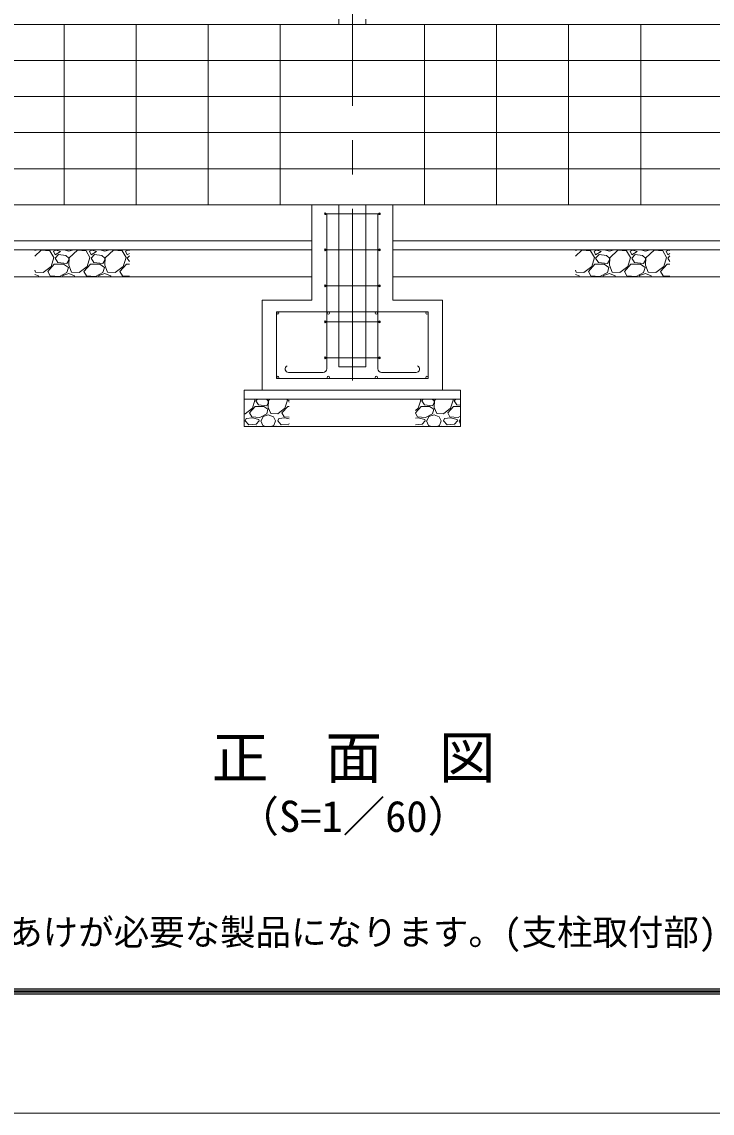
# Model space of a CAD drawing. Units: millimetres at full size, with parts at other scales. Extents: x -12600 to 12600, y -8910 to 8910.
# Drawn here: x -9274 to -5443, y -8910 to -2853 of the extents above; entities that cross this region are included whole.
import ezdxf
from ezdxf.enums import TextEntityAlignment as Align

# ---------------------------------------------------------------- set-up
doc = ezdxf.new("R2010")
doc.units = ezdxf.units.MM
doc.header["$LTSCALE"] = 30
doc.linetypes.add('USER1', pattern=[50.8, 31.75, -6.35, 6.35, -6.35])
for name, color, linetype, lineweight in [('0-0_D-STR1', 1, 'Continuous', 18), ('0-1_D-BMK', 2, 'USER1', 13), ('0-3_D-BGD', 7, 'Continuous', 18), ('0-4_D-STR3', 3, 'Continuous', 13), ('0-7_D-DCR-HCH', 7, 'Continuous', 13), ('0-A_D-TTL-TXT', 7, 'Continuous', 13), ('0-B_D-STR4', 7, 'Continuous', 18), ('0-C_D-TTL', 7, 'Continuous', 18)]:
    doc.layers.add(name, color=color, linetype=linetype, lineweight=lineweight)
doc.styles.add('ＭＳ ゴシック', font='')
doc.styles.get('ＭＳ ゴシック').set_extended_font_data('MS Gothic')

msp = doc.modelspace()

# ---------------------------------------------------------------- linework, layer by layer
at = {"layer": '0-0_D-STR1'}
for p, q in [((-7515.02, -2838.32), (-7515.02, -2868.32)), ((-7365.02, -2868.32), (-7365.02, -2838.32))]:
    msp.add_line(p, q, dxfattribs=at)
msp.add_lwpolyline([(-7515.02, -3868.32), (-7515.02, -4768.32), (-7365.02, -4768.32), (-7365.02, -3868.32)], dxfattribs=at)
at = {"layer": '0-1_D-BMK'}
msp.add_line((-7440.02, -4843.32), (-7440.02, 4340.47), dxfattribs=at)
at = {"layer": '0-3_D-BGD'}
for p, q in [((-3690.02, -2868.32), (-10640.02, -2868.32)), ((-9040.02, -2868.32), (-9040.02, -3868.32)), ((-8640.02, -2868.32), (-8640.02, -3868.32)), ((-8240.02, -2868.32), (-8240.02, -3868.32)), ((-7840.02, -2868.32), (-7840.02, -3868.32)), ((-7040.02, -2868.32), (-7040.02, -3868.32)), ((-6640.02, -2868.32), (-6640.02, -3868.32)), ((-6240.02, -2868.32), (-6240.02, -3868.32)), ((-5840.02, -2868.32), (-5840.02, -3868.32)), ((-3690.02, -3068.32), (-10640.02, -3068.32)), ((-3690.02, -3268.32), (-10640.02, -3268.32)), ((-3690.02, -3468.32), (-10640.02, -3468.32)), ((-3690.02, -3668.32), (-10640.02, -3668.32)), ((-3690.02, -3868.32), (-11165.02, -3868.32)), ((-7665.02, -4068.32), (-10215.02, -4068.32)), ((-7665.02, -4118.32), (-10215.02, -4118.32)), ((-4665.02, -4068.32), (-7215.02, -4068.32)), ((-4665.02, -4118.32), (-7215.02, -4118.32)), ((-7665.02, -4268.32), (-10215.02, -4268.32)), ((-4665.02, -4268.32), (-7215.02, -4268.32))]:
    msp.add_line(p, q, dxfattribs=at)
at = {"layer": '0-4_D-STR3'}
for p, q in [((-7290.02, -3918.41), (-7590.02, -3918.41)), ((-7582.02, -4778.74), (-7582.02, -3918.41)), ((-7440.02, -3918.41), (-7440.02, -4798.74)), ((-7298.02, -4778.74), (-7298.02, -3918.41)), ((-7290.02, -4118.41), (-7590.02, -4118.41)), ((-7290.02, -4318.41), (-7590.02, -4318.41)), ((-7020.02, -4463.32), (-7860.02, -4463.32)), ((-7860.02, -4833.32), (-7860.02, -4463.32)), ((-7020.02, -4833.32), (-7020.02, -4463.32)), ((-7290.02, -4518.41), (-7590.02, -4518.41)), ((-7290.02, -4718.41), (-7590.02, -4718.41)), ((-7020.02, -4833.32), (-7860.02, -4833.32)), ((-7602.02, -4798.74), (-7795.03, -4798.74)), ((-7278.02, -4798.74), (-7085.01, -4798.74))]:
    msp.add_line(p, q, dxfattribs=at)
for centre, radius in [((-7590.02, -3918.41), 5), ((-7290.02, -3918.41), 5), ((-7590.02, -4118.41), 5), ((-7290.02, -4118.41), 5), ((-7590.02, -4318.41), 5), ((-7290.02, -4318.41), 5), ((-7853.52, -4469.82), 6.5), ((-7573.52, -4469.82), 6.5), ((-7306.52, -4469.82), 6.5), ((-7026.52, -4469.82), 6.5), ((-7590.02, -4518.41), 5), ((-7290.02, -4518.41), 5), ((-7590.02, -4718.41), 5), ((-7290.02, -4718.41), 5), ((-7853.52, -4826.82), 6.5), ((-7573.52, -4826.82), 6.5), ((-7306.52, -4826.82), 6.5), ((-7026.52, -4826.82), 6.5)]:
    msp.add_circle(centre, radius, dxfattribs=at)
for centre, radius, start, end in [((-7794.21, -4780.08), 18.68, 111.66589, 272.52545), ((-7602.02, -4778.74), 20, 270, 0), ((-7278.02, -4778.74), 20, 180, 270), ((-7085.84, -4780.08), 18.68, 267.47455, 68.33411)]:
    msp.add_arc(centre, radius, start, end, dxfattribs=at)
at = {"layer": '0-7_D-DCR-HCH'}
for p, q in [((-9202.52, -4123.15), (-9186.1, -4118.32)), ((-9041.77, -4118.32), (-9013.94, -4126.5)), ((-9013.94, -4126.5), (-8986.1, -4118.32)), ((-8841.77, -4118.32), (-8813.94, -4126.5)), ((-8813.94, -4126.5), (-8786.1, -4118.32)), ((-6202.52, -4123.15), (-6186.1, -4118.32)), ((-6041.77, -4118.32), (-6013.94, -4126.5)), ((-6013.94, -4126.5), (-5986.1, -4118.32)), ((-5841.77, -4118.32), (-5813.94, -4126.5)), ((-5813.94, -4126.5), (-5786.1, -4118.32)), ((-9165.94, -4120.5), (-9202.52, -4153.91)), ((-9117.94, -4124.5), (-9165.94, -4120.5)), ((-9095.94, -4160.5), (-9117.94, -4124.5)), ((-9111.94, -4210.5), (-9095.94, -4160.5)), ((-9083.94, -4120.5), (-9097.94, -4126.5)), ((-9097.94, -4126.5), (-9089.94, -4146.5)), ((-9089.94, -4146.5), (-9059.94, -4128.5)), ((-9069.94, -4144.5), (-9089.94, -4164.5)), ((-9089.94, -4164.5), (-9073.94, -4188.5)), ((-9059.94, -4128.5), (-9083.94, -4120.5)), ((-9029.94, -4150.5), (-9069.94, -4144.5)), ((-9013.94, -4164.5), (-9029.94, -4150.5)), ((-9023.94, -4194.5), (-9013.94, -4176.5)), ((-9011.94, -4162.5), (-9013.94, -4204.5)), ((-9013.94, -4176.5), (-9013.94, -4164.5)), ((-8965.94, -4120.5), (-9011.94, -4162.5)), ((-8917.94, -4124.5), (-8965.94, -4120.5)), ((-8895.94, -4160.5), (-8917.94, -4124.5)), ((-8911.94, -4210.5), (-8895.94, -4160.5)), ((-8883.94, -4120.5), (-8897.94, -4126.5)), ((-8897.94, -4126.5), (-8889.94, -4146.5)), ((-8889.94, -4146.5), (-8859.94, -4128.5)), ((-8869.94, -4144.5), (-8889.94, -4164.5)), ((-8889.94, -4164.5), (-8873.94, -4188.5)), ((-8859.94, -4128.5), (-8883.94, -4120.5)), ((-8829.94, -4150.5), (-8869.94, -4144.5)), ((-8813.94, -4164.5), (-8829.94, -4150.5)), ((-8823.94, -4194.5), (-8813.94, -4176.5)), ((-8811.94, -4162.5), (-8813.94, -4204.5)), ((-8813.94, -4176.5), (-8813.94, -4164.5)), ((-8765.94, -4120.5), (-8811.94, -4162.5)), ((-8717.94, -4124.5), (-8765.94, -4120.5)), ((-8695.94, -4160.5), (-8717.94, -4124.5)), ((-8711.94, -4210.5), (-8695.94, -4160.5)), ((-8683.94, -4120.5), (-8697.94, -4126.5)), ((-8697.94, -4126.5), (-8689.94, -4146.5)), ((-8689.94, -4146.5), (-8677.52, -4139.05)), ((-8677.52, -4152.09), (-8689.94, -4164.5)), ((-8689.94, -4164.5), (-8677.52, -4183.12)), ((-8677.52, -4122.64), (-8683.94, -4120.5)), ((-6165.94, -4120.5), (-6202.52, -4153.91)), ((-6117.94, -4124.5), (-6165.94, -4120.5)), ((-6095.94, -4160.5), (-6117.94, -4124.5)), ((-6111.94, -4210.5), (-6095.94, -4160.5)), ((-6083.94, -4120.5), (-6097.94, -4126.5)), ((-6097.94, -4126.5), (-6089.94, -4146.5)), ((-6089.94, -4146.5), (-6059.94, -4128.5)), ((-6069.94, -4144.5), (-6089.94, -4164.5)), ((-6089.94, -4164.5), (-6073.94, -4188.5)), ((-6059.94, -4128.5), (-6083.94, -4120.5)), ((-6029.94, -4150.5), (-6069.94, -4144.5)), ((-6013.94, -4164.5), (-6029.94, -4150.5)), ((-6023.94, -4194.5), (-6013.94, -4176.5)), ((-6011.94, -4162.5), (-6013.94, -4204.5)), ((-6013.94, -4176.5), (-6013.94, -4164.5)), ((-5965.94, -4120.5), (-6011.94, -4162.5)), ((-5917.94, -4124.5), (-5965.94, -4120.5)), ((-5895.94, -4160.5), (-5917.94, -4124.5)), ((-5911.94, -4210.5), (-5895.94, -4160.5)), ((-5883.94, -4120.5), (-5897.94, -4126.5)), ((-5897.94, -4126.5), (-5889.94, -4146.5)), ((-5889.94, -4146.5), (-5859.94, -4128.5)), ((-5869.94, -4144.5), (-5889.94, -4164.5)), ((-5889.94, -4164.5), (-5873.94, -4188.5)), ((-5859.94, -4128.5), (-5883.94, -4120.5)), ((-5829.94, -4150.5), (-5869.94, -4144.5)), ((-5813.94, -4164.5), (-5829.94, -4150.5)), ((-5823.94, -4194.5), (-5813.94, -4176.5)), ((-5811.94, -4162.5), (-5813.94, -4204.5)), ((-5813.94, -4176.5), (-5813.94, -4164.5)), ((-5765.94, -4120.5), (-5811.94, -4162.5)), ((-5717.94, -4124.5), (-5765.94, -4120.5)), ((-5695.94, -4160.5), (-5717.94, -4124.5)), ((-5711.94, -4210.5), (-5695.94, -4160.5)), ((-5683.94, -4120.5), (-5697.94, -4126.5)), ((-5697.94, -4126.5), (-5689.94, -4146.5)), ((-5689.94, -4146.5), (-5677.52, -4139.05)), ((-5677.52, -4152.09), (-5689.94, -4164.5)), ((-5689.94, -4164.5), (-5677.52, -4183.12)), ((-5677.52, -4122.64), (-5683.94, -4120.5)), ((-9202.52, -4231.61), (-9197.94, -4242.5)), ((-9129.94, -4238.5), (-9093.94, -4198.5)), ((-9115.94, -4262.5), (-9129.94, -4238.5)), ((-9093.94, -4198.5), (-9041.94, -4198.5)), ((-9073.94, -4188.5), (-9023.94, -4194.5)), ((-9041.94, -4198.5), (-9015.94, -4216.5)), ((-9015.94, -4216.5), (-9023.94, -4244.5)), ((-9013.94, -4204.5), (-8997.94, -4242.5)), ((-8955.94, -4244.5), (-8911.94, -4210.5)), ((-8929.94, -4238.5), (-8893.94, -4198.5)), ((-8915.94, -4262.5), (-8929.94, -4238.5)), ((-8893.94, -4198.5), (-8841.94, -4198.5)), ((-8873.94, -4188.5), (-8823.94, -4194.5)), ((-8841.94, -4198.5), (-8815.94, -4216.5)), ((-8815.94, -4216.5), (-8823.94, -4244.5)), ((-8813.94, -4204.5), (-8797.94, -4242.5)), ((-8755.94, -4244.5), (-8711.94, -4210.5)), ((-8729.94, -4238.5), (-8693.94, -4198.5)), ((-8715.94, -4262.5), (-8729.94, -4238.5)), ((-8693.94, -4198.5), (-8677.52, -4198.5)), ((-6202.52, -4231.61), (-6197.94, -4242.5)), ((-6129.94, -4238.5), (-6093.94, -4198.5)), ((-6115.94, -4262.5), (-6129.94, -4238.5)), ((-6093.94, -4198.5), (-6041.94, -4198.5)), ((-6073.94, -4188.5), (-6023.94, -4194.5)), ((-6041.94, -4198.5), (-6015.94, -4216.5)), ((-6015.94, -4216.5), (-6023.94, -4244.5)), ((-6013.94, -4204.5), (-5997.94, -4242.5)), ((-5955.94, -4244.5), (-5911.94, -4210.5)), ((-5929.94, -4238.5), (-5893.94, -4198.5)), ((-5915.94, -4262.5), (-5929.94, -4238.5)), ((-5893.94, -4198.5), (-5841.94, -4198.5)), ((-5873.94, -4188.5), (-5823.94, -4194.5)), ((-5841.94, -4198.5), (-5815.94, -4216.5)), ((-5815.94, -4216.5), (-5823.94, -4244.5)), ((-5813.94, -4204.5), (-5797.94, -4242.5)), ((-5755.94, -4244.5), (-5711.94, -4210.5)), ((-5729.94, -4238.5), (-5693.94, -4198.5)), ((-5715.94, -4262.5), (-5729.94, -4238.5)), ((-5693.94, -4198.5), (-5677.52, -4198.5)), ((-9202.52, -4254.78), (-9181.94, -4262.5)), ((-9181.94, -4262.5), (-9179.25, -4268.32)), ((-9065.94, -4266.5), (-9115.94, -4262.5)), ((-9023.94, -4244.5), (-9065.94, -4266.5)), ((-9049.28, -4268.32), (-9045.94, -4260.5)), ((-9045.94, -4260.5), (-9013.94, -4250.5)), ((-9013.94, -4250.5), (-8981.94, -4262.5)), ((-8997.94, -4242.5), (-8955.94, -4244.5)), ((-8981.94, -4262.5), (-8979.25, -4268.32)), ((-8865.94, -4266.5), (-8915.94, -4262.5)), ((-8823.94, -4244.5), (-8865.94, -4266.5)), ((-8849.28, -4268.32), (-8845.94, -4260.5)), ((-8845.94, -4260.5), (-8813.94, -4250.5)), ((-8813.94, -4250.5), (-8781.94, -4262.5)), ((-8797.94, -4242.5), (-8755.94, -4244.5)), ((-8781.94, -4262.5), (-8779.25, -4268.32)), ((-8677.52, -4265.58), (-8715.94, -4262.5)), ((-6202.52, -4254.78), (-6181.94, -4262.5)), ((-6181.94, -4262.5), (-6179.25, -4268.32)), ((-6065.94, -4266.5), (-6115.94, -4262.5)), ((-6023.94, -4244.5), (-6065.94, -4266.5)), ((-6049.28, -4268.32), (-6045.94, -4260.5)), ((-6045.94, -4260.5), (-6013.94, -4250.5)), ((-6013.94, -4250.5), (-5981.94, -4262.5)), ((-5997.94, -4242.5), (-5955.94, -4244.5)), ((-5981.94, -4262.5), (-5979.25, -4268.32)), ((-5865.94, -4266.5), (-5915.94, -4262.5)), ((-5823.94, -4244.5), (-5865.94, -4266.5)), ((-5849.28, -4268.32), (-5845.94, -4260.5)), ((-5845.94, -4260.5), (-5813.94, -4250.5)), ((-5813.94, -4250.5), (-5781.94, -4262.5)), ((-5797.94, -4242.5), (-5755.94, -4244.5)), ((-5781.94, -4262.5), (-5779.25, -4268.32)), ((-5677.52, -4265.58), (-5715.94, -4262.5)), ((-7994.64, -4998.3), (-7980.24, -4953.3)), ((-7980.24, -4953.3), (-7983.28, -4948.32)), ((-7966.25, -4948.32), (-7974.84, -4956.9)), ((-7974.84, -4956.9), (-7960.44, -4978.5)), ((-7906.44, -4956.9), (-7916.25, -4948.32)), ((-7904.64, -4955.1), (-7906.44, -4992.9)), ((-7906.44, -4967.7), (-7906.44, -4956.9)), ((-7897.2, -4948.32), (-7904.64, -4955.1)), ((-7814.64, -4998.3), (-7800.24, -4953.3)), ((-7800.24, -4953.3), (-7803.28, -4948.32)), ((-7790.02, -4952.09), (-7794.84, -4956.9)), ((-7794.84, -4956.9), (-7790.02, -4964.12)), ((-7074.64, -4998.3), (-7060.24, -4953.3)), ((-7060.24, -4953.3), (-7063.28, -4948.32)), ((-7046.25, -4948.32), (-7054.84, -4956.9)), ((-7054.84, -4956.9), (-7040.44, -4978.5)), ((-6986.44, -4956.9), (-6996.25, -4948.32)), ((-6984.64, -4955.1), (-6986.44, -4992.9)), ((-6986.44, -4967.7), (-6986.44, -4956.9)), ((-6977.2, -4948.32), (-6984.64, -4955.1)), ((-6894.64, -4998.3), (-6880.24, -4953.3)), ((-6880.24, -4953.3), (-6883.28, -4948.32)), ((-6866.25, -4948.32), (-6874.84, -4956.9)), ((-6874.84, -4956.9), (-6860.44, -4978.5)), ((-8010.84, -5023.5), (-7978.44, -4987.5)), ((-7998.24, -5045.1), (-8010.84, -5023.5)), ((-7978.44, -4987.5), (-7931.64, -4987.5)), ((-7960.44, -4978.5), (-7915.44, -4983.9)), ((-7931.64, -4987.5), (-7908.24, -5003.7)), ((-7915.44, -4983.9), (-7906.44, -4967.7)), ((-7908.24, -5003.7), (-7915.44, -5028.9)), ((-7906.44, -4992.9), (-7892.04, -5027.1)), ((-7854.24, -5028.9), (-7814.64, -4998.3)), ((-7830.84, -5023.5), (-7798.44, -4987.5)), ((-7818.24, -5045.1), (-7830.84, -5023.5)), ((-7798.44, -4987.5), (-7790.02, -4987.5)), ((-7090.02, -5022.6), (-7058.44, -4987.5)), ((-7090.02, -5010.19), (-7074.64, -4998.3)), ((-7078.24, -5045.1), (-7090.02, -5024.9)), ((-7058.44, -4987.5), (-7011.64, -4987.5)), ((-7040.44, -4978.5), (-6995.44, -4983.9)), ((-7011.64, -4987.5), (-6988.24, -5003.7)), ((-6995.44, -4983.9), (-6986.44, -4967.7)), ((-6988.24, -5003.7), (-6995.44, -5028.9)), ((-6986.44, -4992.9), (-6972.04, -5027.1)), ((-6934.24, -5028.9), (-6894.64, -4998.3)), ((-6910.84, -5023.5), (-6878.44, -4987.5)), ((-6898.24, -5045.1), (-6910.84, -5023.5)), ((-6878.44, -4987.5), (-6840.02, -4987.5)), ((-6860.44, -4978.5), (-6840.02, -4980.95)), ((-8034.24, -5068.5), (-8028.84, -5054.1)), ((-7994.64, -5050.5), (-8028.84, -5054.1)), ((-7953.24, -5048.7), (-7998.24, -5045.1)), ((-7958.64, -5059.5), (-7994.64, -5050.5)), ((-7956.84, -5068.5), (-7973.04, -5086.5)), ((-7956.84, -5068.5), (-7958.64, -5059.5)), ((-7915.44, -5028.9), (-7953.24, -5048.7)), ((-7947.84, -5068.5), (-7937.04, -5093.7)), ((-7946.04, -5068.5), (-7935.24, -5043.3)), ((-7935.24, -5043.3), (-7906.44, -5034.3)), ((-7906.44, -5034.3), (-7877.64, -5045.1)), ((-7892.04, -5027.1), (-7854.24, -5028.9)), ((-7877.64, -5045.1), (-7866.84, -5068.5)), ((-7875.84, -5093.7), (-7866.84, -5068.5)), ((-7854.24, -5068.5), (-7848.84, -5054.1)), ((-7834.44, -5090.1), (-7854.24, -5068.5)), ((-7814.64, -5050.5), (-7848.84, -5054.1)), ((-7793.04, -5086.5), (-7834.44, -5090.1)), ((-7790.02, -5047.36), (-7818.24, -5045.1)), ((-7790.02, -5056.66), (-7814.64, -5050.5)), ((-7790.02, -5083.15), (-7793.04, -5086.5)), ((-7074.64, -5050.5), (-7090.02, -5052.12)), ((-7053.04, -5086.5), (-7090.02, -5089.72)), ((-7033.24, -5048.7), (-7078.24, -5045.1)), ((-7038.64, -5059.5), (-7074.64, -5050.5)), ((-7036.84, -5068.5), (-7053.04, -5086.5)), ((-7036.84, -5068.5), (-7038.64, -5059.5)), ((-6995.44, -5028.9), (-7033.24, -5048.7)), ((-7027.84, -5068.5), (-7017.04, -5093.7)), ((-7026.04, -5068.5), (-7015.24, -5043.3)), ((-7015.24, -5043.3), (-6986.44, -5034.3)), ((-6986.44, -5034.3), (-6957.64, -5045.1)), ((-6972.04, -5027.1), (-6934.24, -5028.9)), ((-6957.64, -5045.1), (-6946.84, -5068.5)), ((-6955.84, -5093.7), (-6946.84, -5068.5)), ((-6934.24, -5068.5), (-6928.84, -5054.1)), ((-6914.44, -5090.1), (-6934.24, -5068.5)), ((-6894.64, -5050.5), (-6928.84, -5054.1)), ((-6873.04, -5086.5), (-6914.44, -5090.1)), ((-6853.24, -5048.7), (-6898.24, -5045.1)), ((-6858.64, -5059.5), (-6894.64, -5050.5)), ((-6856.84, -5068.5), (-6873.04, -5086.5)), ((-6856.84, -5068.5), (-6858.64, -5059.5)), ((-6840.02, -5041.78), (-6853.24, -5048.7)), ((-6847.84, -5068.5), (-6840.02, -5086.73)), ((-6846.04, -5068.5), (-6840.02, -5054.47)), ((-8031.08, -5098.32), (-8040.02, -5097.57)), ((-7969.44, -5097.3), (-7971.8, -5098.32)), ((-7966.4, -5098.32), (-7969.44, -5097.3)), ((-7937.04, -5093.7), (-7921.35, -5098.32)), ((-7891.52, -5098.32), (-7875.84, -5093.7)), ((-7863.24, -5097.3), (-7864.35, -5098.32)), ((-7851.08, -5098.32), (-7863.24, -5097.3)), ((-7790.02, -5097.55), (-7791.8, -5098.32)), ((-7049.44, -5097.3), (-7051.8, -5098.32)), ((-7046.4, -5098.32), (-7049.44, -5097.3)), ((-7017.04, -5093.7), (-7001.35, -5098.32)), ((-6971.52, -5098.32), (-6955.84, -5093.7)), ((-6943.24, -5097.3), (-6944.35, -5098.32)), ((-6931.08, -5098.32), (-6943.24, -5097.3)), ((-6869.44, -5097.3), (-6871.8, -5098.32)), ((-6866.4, -5098.32), (-6869.44, -5097.3))]:
    msp.add_line(p, q, dxfattribs=at)
for points in [[(-9197.94, -4242.5), (-9155.94, -4244.5), (-9111.94, -4210.5)], [(-6197.94, -4242.5), (-6155.94, -4244.5), (-6111.94, -4210.5)], [(-8040.02, -5028.63), (-8034.24, -5028.9), (-7994.64, -4998.3)], [(-7973.04, -5086.5), (-8014.44, -5090.1), (-8034.24, -5068.5)]]:
    msp.add_lwpolyline(points, dxfattribs=at)
at = {"layer": '0-B_D-STR4'}
for p, q in [((-7665.02, -4398.32), (-7665.02, -3868.32)), ((-7215.02, -4398.32), (-7215.02, -3868.32)), ((-7940.02, -4898.32), (-7940.02, -4398.32)), ((-7665.02, -4398.32), (-7940.02, -4398.32)), ((-7215.02, -4398.32), (-6940.02, -4398.32)), ((-6940.02, -4898.32), (-6940.02, -4398.32)), ((-6840.02, -4898.32), (-8040.02, -4898.32)), ((-8040.02, -4898.32), (-8040.02, -5098.32)), ((-6840.02, -4898.32), (-6840.02, -5098.32)), ((-6840.02, -4948.32), (-8040.02, -4948.32)), ((-6840.02, -5098.32), (-8040.02, -5098.32))]:
    msp.add_line(p, q, dxfattribs=at)
at = {"layer": '0-C_D-TTL', "color": 2}
msp.add_lwpolyline([(-12600, 8910), (12600, 8910), (12600, -8910), (-12600, -8910)], close=True, dxfattribs=at)
at = {"layer": '0-C_D-TTL'}
for points in [[(-11790, 8250), (11790, 8250), (11790, -8250), (-11790, -8250)], [(-11782.5, 8242.5), (11782.5, 8242.5), (11782.5, -8242.5), (-11782.5, -8242.5)], [(-11775, 8235), (11775, 8235), (11775, -8235), (-11775, -8235)], [(-11767.5, 8227.5), (11767.5, 8227.5), (11767.5, -8227.5), (-11767.5, -8227.5)], [(-11760, 8220), (11760, 8220), (11760, -8220), (-11760, -8220)]]:
    msp.add_lwpolyline(points, close=True, dxfattribs=at)

# ---------------------------------------------------------------- texts
at = {"layer": '0-A_D-TTL-TXT', "style": 'ＭＳ ゴシック'}
for s, height, p in [('正\u3000面\u3000図', 230.9, (-8219.72, -7121.29)), ('（S=1／60）', 173.1, (-8083.27, -7400.88)), ('※本製品は胴縁に現場孔あけが必要な製品になります。(支柱取付部)', 144.3, (-11520, -8020.81))]:
    msp.add_text(s, height=height, dxfattribs=at).set_placement(p, align=Align.BOTTOM_LEFT)

doc.saveas('drawing.dxf')
